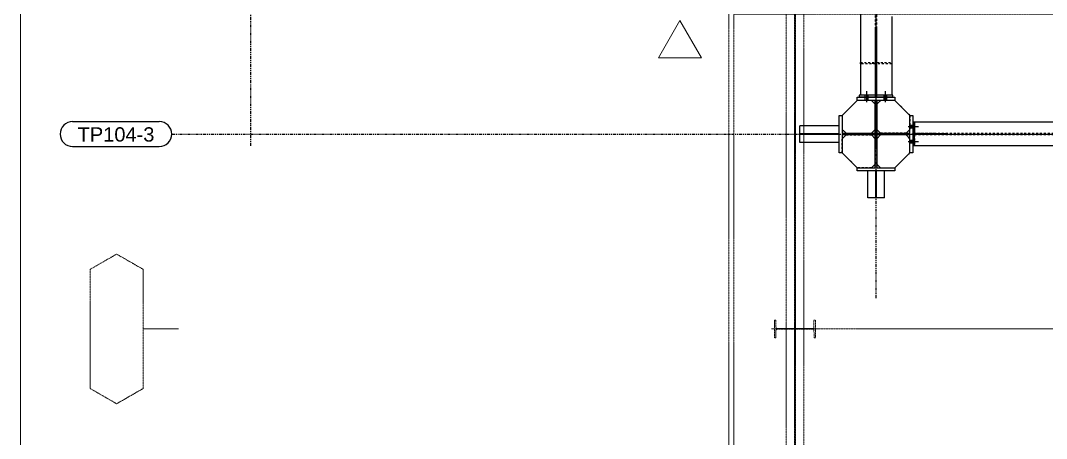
# Model space of a CAD drawing. Header units: inches. Extents: x 209270 to 234360, y -180214 to -150194.
# Drawn here: x 209270 to 219526, y -170061 to -165877 of the extents above; entities that cross this region are included whole.
import ezdxf

# ---------------------------------------------------------------- set-up
doc = ezdxf.new("R2010")
doc.units = ezdxf.units.IN
doc.header["$LTSCALE"] = 10
doc.header["$MEASUREMENT"] = 0
for name, pattern in [('CENTER', [2, 1.25, -0.25, 0.25, -0.25]), ('DXK_LINE_DOT2', [3.9198, 1.9599, -1.9599]), ('DXK_LINE_DOT5', [7.8785, 2.979, -0.9799, 0.9799, -0.9799, 0.9799, -0.9799]), ('PHANTOM', [2.5, 1.25, -0.25, 0.25, -0.25, 0.25, -0.25])]:
    doc.linetypes.add(name, pattern=pattern)
for name, color, linetype in [('_STR_0', 2, 'Continuous'), ('_STR_1', 2, 'Continuous'), ('_STR_10', 2, 'Continuous'), ('_STR_2', 2, 'Continuous'), ('_STR_4', 2, 'Continuous')]:
    doc.layers.add(name, color=color, linetype=linetype)
for name, color, linetype, lineweight in [('AM_VIEWS', 1, 'Continuous', 0), ('DIM', 42, 'Continuous', 13), ('PHANTOM', 8, 'PHANTOM', 0), ('REV-C', 3, 'Continuous', 18)]:
    doc.layers.add(name, color=color, linetype=linetype, lineweight=lineweight)
doc.styles.add('Arial', font='arial.ttf', dxfattribs={"height": 0.2})

# ---------------------------------------------------------------- blocks, each defined once
blk = doc.blocks.new('A$C42DGUYIYTIUYTUY')
at = {"layer": 'PHANTOM'}
for p, q in [((0, 236), (0, -236)), ((-236, 0), (236, 0))]:
    blk.add_line(p, q, dxfattribs=at)
blk.add_lwpolyline([(4, -180, 0.414214), (15, -190), (89, -190), (89, -205), (-89, -205), (-89, -190), (-15, -190, 0.414214), (-4, -180), (-4, 180, 0.414214), (-15, 190), (-89, 190), (-89, 205), (89, 205), (89, 190), (15, 190, 0.414214), (4, 180), (4, -180)], format="xyb", dxfattribs=at)
blk.add_circle((0, 0), 5, dxfattribs=at)
blk = doc.blocks.new('A$C1b4ed5d7')
at = {"layer": 'PHANTOM'}
for p, q in [((0, 11000, 0), (0, 0, 0)), ((-236, 7300), (11736, 7300))]:
    blk.add_line(p, q, dxfattribs=at)
for points, elevation in [([(-89, 10996), (-89, 4), (89, 4), (89, 10996)], 0), ([(-4, 10996), (-4, 4), (4, 4), (4, 10996)], 0), ([(-660, 10500), (12160, 10500), (12160, -550), (-660, -550)], -1), ([(-610, 10450), (12110, 10450), (12110, -500), (-610, -500)], -1)]:
    blk.add_lwpolyline(points, close=True, dxfattribs=dict(at, elevation=elevation))
at = {"layer": 'PHANTOM', "rotation": 270.0096740856855}
blk.add_blockref('A$C42DGUYIYTIUYTUY', (0, 7300), dxfattribs=at)
blk = doc.blocks.new('A$Ca106b763')
at = {"layer": 'REV-C'}
blk.add_lwpolyline([(0, 373), (-215, 0), (215, 0)], close=True, dxfattribs=at)
blk = doc.blocks.new('GridLine-116860372-116902 - 114867')
at = {"layer": '_STR_2', "linetype": 'DXK_LINE_DOT5'}
blk.add_line((217823, -167130), (217823, -151923), dxfattribs=at)
blk = doc.blocks.new('GridLine-116860372-116901 - 114867')
at = {"layer": '_STR_2', "linetype": 'DXK_LINE_DOT5'}
blk.add_line((211573, -167130), (211573, -151923), dxfattribs=at)
blk = doc.blocks.new('GridLine-116860372-116905 - 114867')
at = {"layer": '_STR_10', "linetype": 'Continuous'}
for p, q in [((209791, -166889), (210657, -166889)), ((209791, -167139), (210657, -167139))]:
    blk.add_line(p, q, dxfattribs=at)
for centre, start, end in [((209791, -167014), 90, 270), ((210657, -167014), 270, 90)]:
    blk.add_arc(centre, 125, start, end, dxfattribs=at)
at = {"layer": '_STR_2', "linetype": 'DXK_LINE_DOT5'}
blk.add_line((210782, -167014), (232759, -167014), dxfattribs=at)
at = {"layer": '_STR_10', "linetype": 'Continuous', "style": 'Arial'}
blk.add_text('TP104-3', height=143.3, dxfattribs=at).set_placement((209841, -167089))
blk = doc.blocks.new('GridLine-116860372-154897 - 114867')
at = {"layer": '_STR_2', "linetype": 'DXK_LINE_DOT5'}
blk.add_line((217823, -168657), (217823, -164889), dxfattribs=at)
blk = doc.blocks.new('Part-116860372-114916 - 114867')
at = {"layer": '_STR_4', "linetype": 'Continuous'}
blk.add_hatch(color=256, dxfattribs=at).paths.add_polyline_path([(217823, -167019, -1), (217823, -167009, -1)])
at = {"layer": '_STR_2', "linetype": 'Continuous'}
for p, q in [((217454, -167202), (217454, -166827)), ((217454, -166827), (217485, -166827)), ((217485, -166827), (217485, -167006)), ((218160, -166827), (218191, -166827)), ((218160, -167006), (218160, -166827)), ((218191, -166827), (218191, -167202)), ((217485, -167006), (218160, -167006)), ((218160, -167022), (217485, -167022)), ((217485, -167022), (217485, -167202)), ((218160, -167202), (218160, -167022)), ((217485, -167202), (217454, -167202)), ((218191, -167202), (218160, -167202))]:
    blk.add_line(p, q, dxfattribs=at)
at = {"layer": '_STR_4', "linetype": 'CENTER'}
blk.add_line((217823, -167014), (217823, -167014), dxfattribs=at)
at = {"layer": '_STR_4', "linetype": 'Continuous'}
blk.add_circle((217823, -167014), 5, dxfattribs=at)
blk = doc.blocks.new('Part-116860372-114917 - 114867')
at = {"layer": '_STR_2', "linetype": 'Continuous'}
for p, q in [((217635, -166645), (217635, -166645)), ((217635, -166645), (218010, -166645)), ((217635, -166677), (217635, -166645)), ((218010, -166645), (218010, -166645)), ((218010, -166645), (218010, -166677)), ((217635, -166677), (217635, -166677)), ((217814, -166677), (217635, -166677)), ((217814, -166677), (217814, -166677)), ((217814, -167006), (217814, -166677)), ((217831, -166677), (217831, -166677)), ((218010, -166677), (217831, -166677)), ((217831, -166677), (217831, -167006)), ((218010, -166677), (218010, -166677)), ((217814, -167006), (217814, -167006)), ((217831, -167006), (217814, -167006)), ((217831, -167006), (217831, -167006))]:
    blk.add_line(p, q, dxfattribs=at)
blk = doc.blocks.new('Part-116860372-114918 - 114867')
at = {"layer": '_STR_2', "linetype": 'Continuous'}
for p, q in [((217814, -167022), (217814, -167022)), ((217814, -167352), (217814, -167022)), ((217814, -167022), (217831, -167022)), ((217831, -167022), (217831, -167022)), ((217831, -167022), (217831, -167352)), ((217635, -167352), (217635, -167352)), ((217635, -167383), (217635, -167352)), ((217635, -167352), (217814, -167352)), ((217814, -167352), (217814, -167352)), ((217831, -167352), (217831, -167352)), ((217831, -167352), (218010, -167352)), ((218010, -167352), (218010, -167352)), ((218010, -167352), (218010, -167383)), ((217635, -167383), (217635, -167383)), ((218010, -167383), (217635, -167383)), ((218010, -167383), (218010, -167383))]:
    blk.add_line(p, q, dxfattribs=at)
blk = doc.blocks.new('Part-116860372-114923 - 114867')
at = {"layer": '_STR_4', "linetype": 'Continuous'}
blk.add_hatch(color=256, dxfattribs=at).paths.add_polyline_path([(217823, -167019, -1), (217823, -167009, -1)])
at = {"layer": '_STR_1', "linetype": 'DXK_LINE_DOT2'}
for p, q in [((218205, -167019), (218205, -166895)), ((228065, -167008), (218205, -167008)), ((228065, -167020), (218205, -167020))]:
    blk.add_line(p, q, dxfattribs=at)
at = {"layer": '_STR_2', "linetype": 'Continuous'}
for p, q in [((218205, -166895), (218205, -167009)), ((220966, -166895), (218205, -166895)), ((218205, -167133), (218205, -167019)), ((220966, -167133), (218205, -167133))]:
    blk.add_line(p, q, dxfattribs=at)
at = {"layer": '_STR_4', "linetype": 'CENTER'}
blk.add_line((217823, -167014), (228448, -167014), dxfattribs=at)
at = {"layer": '_STR_4', "linetype": 'Continuous'}
blk.add_circle((217823, -167014), 5, dxfattribs=at)
blk = doc.blocks.new('Part-116860372-149932 - 114867')
at = {"layer": '_STR_1', "linetype": 'DXK_LINE_DOT2'}
for p, q in [((217485, -167202), (217485, -167060)), ((217523, -167022), (217777, -167022)), ((217814, -167060), (217814, -167314)), ((217777, -167352), (217635, -167352))]:
    blk.add_line(p, q, dxfattribs=at)
at = {"layer": '_STR_2', "linetype": 'Continuous'}
for p, q in [((217523, -167022), (217485, -167060)), ((217777, -167022), (217814, -167060)), ((217635, -167352), (217485, -167202)), ((217814, -167314), (217777, -167352))]:
    blk.add_line(p, q, dxfattribs=at)
blk = doc.blocks.new('Part-116860372-116027 - 114867')
at = {"layer": '_STR_1', "linetype": 'DXK_LINE_DOT2'}
for p, q in [((217816, -165945), (217816, -166645)), ((217829, -166645), (217829, -165945)), ((217816, -166449), (217829, -166449)), ((217816, -166645), (217816, -166645)), ((217816, -166645), (217829, -166645))]:
    blk.add_line(p, q, dxfattribs=at)
at = {"layer": '_STR_2', "linetype": 'Continuous'}
for p, q in [((217816, -166645), (217816, -165945)), ((217829, -165945), (217816, -165945)), ((217829, -166645), (217829, -165945)), ((217816, -166281), (217829, -166281))]:
    blk.add_line(p, q, dxfattribs=at)
blk = doc.blocks.new('Bolt-116860372-157450 - 114867')
at = {"layer": '_STR_2', "linetype": 'Continuous'}
for p, q in [((217715, -166644), (217715, -166624)), ((217715, -166644), (217715, -166624)), ((217715, -166644), (217715, -166624)), ((217715, -166644), (217715, -166624)), ((217715, -166677), (217715, -166645)), ((217715, -166677), (217715, -166645)), ((217715, -166677), (217715, -166645)), ((217715, -166677), (217715, -166645)), ((217729, -166693), (217729, -166583)), ((217729, -166693), (217729, -166583)), ((217729, -166693), (217729, -166583)), ((217729, -166693), (217729, -166583)), ((217743, -166644), (217743, -166624)), ((217743, -166644), (217743, -166624)), ((217743, -166644), (217743, -166624)), ((217743, -166644), (217743, -166624)), ((217743, -166677), (217743, -166645)), ((217743, -166677), (217743, -166645)), ((217743, -166677), (217743, -166645)), ((217743, -166677), (217743, -166645)), ((217903, -166644), (217903, -166624)), ((217903, -166644), (217903, -166624)), ((217903, -166644), (217903, -166624)), ((217903, -166644), (217903, -166624)), ((217903, -166677), (217903, -166645)), ((217903, -166677), (217903, -166645)), ((217903, -166677), (217903, -166645)), ((217903, -166677), (217903, -166645)), ((217916, -166693), (217916, -166583)), ((217916, -166693), (217916, -166583)), ((217916, -166693), (217916, -166583)), ((217916, -166693), (217916, -166583)), ((217930, -166644), (217930, -166624)), ((217930, -166644), (217930, -166624)), ((217930, -166644), (217930, -166624)), ((217930, -166644), (217930, -166624)), ((217930, -166677), (217930, -166645)), ((217930, -166677), (217930, -166645)), ((217930, -166677), (217930, -166645)), ((217930, -166677), (217930, -166645))]:
    blk.add_line(p, q, dxfattribs=at)
blk = doc.blocks.new('Part-116860372-154286 - 114867')
at = {"layer": '_STR_1', "linetype": 'DXK_LINE_DOT2'}
for p, q in [((217454, -167097), (217454, -166931)), ((217454, -166931), (217454, -166931)), ((217454, -166931), (217454, -166931)), ((217454, -167011), (217454, -167011)), ((217454, -167011), (217454, -167011)), ((217454, -167018), (217454, -167018)), ((217454, -167018), (217454, -167018)), ((217454, -167097), (217454, -167097)), ((217454, -167097), (217454, -167097))]:
    blk.add_line(p, q, dxfattribs=at)
at = {"layer": '_STR_2', "linetype": 'Continuous'}
for p, q in [((217060, -167018), (217060, -166931)), ((217454, -166931), (217060, -166931)), ((217454, -167011), (217060, -167011)), ((217060, -167097), (217060, -167018)), ((217454, -167018), (217060, -167018)), ((217123, -167018), (217123, -167011)), ((217454, -167097), (217060, -167097))]:
    blk.add_line(p, q, dxfattribs=at)
blk = doc.blocks.new('Part-116860372-149931 - 114867')
at = {"layer": '_STR_1', "linetype": 'DXK_LINE_DOT2'}
for p, q in [((217831, -166969), (217831, -166714)), ((218010, -166677), (217868, -166677)), ((218160, -166827), (218160, -166969)), ((218123, -167006), (217868, -167006))]:
    blk.add_line(p, q, dxfattribs=at)
at = {"layer": '_STR_2', "linetype": 'Continuous'}
for p, q in [((217868, -166677), (217831, -166714)), ((218010, -166677), (218160, -166827)), ((217868, -167006), (217831, -166969)), ((218160, -166969), (218123, -167006))]:
    blk.add_line(p, q, dxfattribs=at)
blk = doc.blocks.new('Part-116860372-157486 - 114867')
at = {"layer": '_STR_1', "linetype": 'DXK_LINE_DOT2'}
for p, q in [((217485, -167060), (217523, -167022)), ((217777, -167022), (217814, -167060)), ((217635, -167352), (217485, -167202)), ((217814, -167314), (217777, -167352))]:
    blk.add_line(p, q, dxfattribs=at)
blk = doc.blocks.new('Part-116860372-157449 - 114867')
at = {"layer": '_STR_1', "linetype": 'DXK_LINE_DOT2'}
for p, q in [((217815, -166624), (217666, -166624)), ((217829, -166644), (217816, -166644)), ((217979, -166624), (217830, -166624))]:
    blk.add_line(p, q, dxfattribs=at)
at = {"layer": '_STR_2', "linetype": 'Continuous'}
for p, q in [((217666, -166624), (217654, -166624)), ((217654, -166624), (217654, -166644)), ((217816, -166644), (217654, -166644)), ((217991, -166644), (217829, -166644)), ((217991, -166624), (217979, -166624)), ((217991, -166644), (217991, -166624))]:
    blk.add_line(p, q, dxfattribs=at)
blk = doc.blocks.new('Part-116860372-154319 - 114867')
at = {"layer": '_STR_1', "linetype": 'DXK_LINE_DOT2'}
blk.add_line((217906, -167383), (217739, -167383), dxfattribs=at)
at = {"layer": '_STR_2', "linetype": 'Continuous'}
for p, q in [((217739, -167652), (217739, -167383)), ((217819, -167652), (217819, -167383)), ((217826, -167652), (217826, -167383)), ((217906, -167652), (217906, -167383)), ((217906, -167652), (217739, -167652)), ((217819, -167589), (217826, -167589))]:
    blk.add_line(p, q, dxfattribs=at)
blk = doc.blocks.new('Part-116860372-116813 - 114867')
at = {"layer": '_STR_1', "linetype": 'DXK_LINE_DOT2'}
for p, q in [((218193, -167019), (218193, -166895)), ((218205, -167019), (218205, -167133))]:
    blk.add_line(p, q, dxfattribs=at)
at = {"layer": '_STR_2', "linetype": 'Continuous'}
for p, q in [((218193, -166895), (218193, -167009)), ((218205, -166895), (218193, -166895)), ((218193, -167133), (218193, -167019)), ((218205, -167133), (218193, -167133))]:
    blk.add_line(p, q, dxfattribs=at)
blk = doc.blocks.new('Bolt-116860372-116814 - 114867')
at = {"layer": '_STR_2', "linetype": 'Continuous'}
for p, q in [((218144, -166939), (218248, -166939)), ((218144, -166939), (218248, -166939)), ((218144, -166939), (218248, -166939)), ((218144, -166939), (218248, -166939)), ((218144, -166939), (218248, -166939)), ((218144, -166939), (218248, -166939)), ((218160, -166925), (218191, -166925)), ((218160, -166925), (218191, -166925)), ((218160, -166925), (218191, -166925)), ((218160, -166925), (218191, -166925)), ((218160, -166925), (218191, -166925)), ((218160, -166925), (218191, -166925)), ((218160, -166953), (218191, -166953)), ((218160, -166953), (218191, -166953)), ((218160, -166953), (218191, -166953)), ((218160, -166953), (218191, -166953)), ((218160, -166953), (218191, -166953)), ((218160, -166953), (218191, -166953)), ((218193, -166925), (218205, -166925)), ((218193, -166925), (218205, -166925)), ((218193, -166925), (218205, -166925)), ((218193, -166925), (218205, -166925)), ((218193, -166925), (218205, -166925)), ((218193, -166925), (218205, -166925)), ((218193, -166953), (218205, -166953)), ((218193, -166953), (218205, -166953)), ((218193, -166953), (218205, -166953)), ((218193, -166953), (218205, -166953)), ((218193, -166953), (218205, -166953)), ((218193, -166953), (218205, -166953)), ((218144, -167089), (218248, -167089)), ((218144, -167089), (218248, -167089)), ((218144, -167089), (218248, -167089)), ((218144, -167089), (218248, -167089)), ((218144, -167089), (218248, -167089)), ((218144, -167089), (218248, -167089)), ((218160, -167075), (218191, -167075)), ((218160, -167075), (218191, -167075)), ((218160, -167075), (218191, -167075)), ((218160, -167075), (218191, -167075)), ((218160, -167075), (218191, -167075)), ((218160, -167075), (218191, -167075)), ((218160, -167103), (218191, -167103)), ((218160, -167103), (218191, -167103)), ((218160, -167103), (218191, -167103)), ((218160, -167103), (218191, -167103)), ((218160, -167103), (218191, -167103)), ((218160, -167103), (218191, -167103)), ((218193, -167075), (218205, -167075)), ((218193, -167075), (218205, -167075)), ((218193, -167075), (218205, -167075)), ((218193, -167075), (218205, -167075)), ((218193, -167075), (218205, -167075)), ((218193, -167075), (218205, -167075)), ((218193, -167103), (218205, -167103)), ((218193, -167103), (218205, -167103)), ((218193, -167103), (218205, -167103)), ((218193, -167103), (218205, -167103)), ((218193, -167103), (218205, -167103)), ((218193, -167103), (218205, -167103))]:
    blk.add_line(p, q, dxfattribs=at)
blk = doc.blocks.new('Part-116860372-116890 - 114867')
at = {"layer": '_STR_1', "linetype": 'DXK_LINE_DOT2'}
for p, q in [((218411, -167009), (218191, -167009)), ((218191, -167019), (218191, -167009)), ((218411, -167019), (218191, -167019)), ((218329, -167019), (218329, -167009))]:
    blk.add_line(p, q, dxfattribs=at)
at = {"layer": '_STR_2', "linetype": 'Continuous'}
for p, q in [((218191, -167009), (218411, -167009)), ((218191, -167019), (218191, -167009)), ((218411, -167019), (218191, -167019)), ((218411, -167009), (218525, -167009)), ((218411, -167009), (218411, -167019)), ((218525, -167019), (218411, -167019)), ((218525, -167009), (218525, -167019))]:
    blk.add_line(p, q, dxfattribs=at)
blk = doc.blocks.new('Part-116860372-157485 - 114867')
at = {"layer": '_STR_1', "linetype": 'DXK_LINE_DOT2'}
for p, q in [((217831, -166714), (217868, -166677)), ((218010, -166677), (218160, -166827)), ((217868, -167006), (217831, -166969)), ((218160, -166969), (218123, -167006))]:
    blk.add_line(p, q, dxfattribs=at)
blk = doc.blocks.new('Part-116860372-149930 - 114867')
at = {"layer": '_STR_1', "linetype": 'DXK_LINE_DOT2'}
for p, q in [((217777, -166677), (217635, -166677)), ((217814, -166969), (217814, -166714)), ((217485, -166827), (217485, -166969)), ((217523, -167006), (217777, -167006))]:
    blk.add_line(p, q, dxfattribs=at)
at = {"layer": '_STR_2', "linetype": 'Continuous'}
for p, q in [((217635, -166677), (217485, -166827)), ((217814, -166714), (217777, -166677)), ((217485, -166969), (217523, -167006)), ((217777, -167006), (217814, -166969))]:
    blk.add_line(p, q, dxfattribs=at)
blk = doc.blocks.new('Part-116860372-149933 - 114867')
at = {"layer": '_STR_1', "linetype": 'DXK_LINE_DOT2'}
for p, q in [((217831, -167060), (217831, -167314)), ((218123, -167022), (217868, -167022)), ((218160, -167202), (218160, -167060)), ((217868, -167352), (218010, -167352))]:
    blk.add_line(p, q, dxfattribs=at)
at = {"layer": '_STR_2', "linetype": 'Continuous'}
for p, q in [((217868, -167022), (217831, -167060)), ((218160, -167060), (218123, -167022)), ((218010, -167352), (218160, -167202)), ((217831, -167314), (217868, -167352))]:
    blk.add_line(p, q, dxfattribs=at)
blk = doc.blocks.new('Part-116860372-157432 - 114867')
at = {"layer": '_STR_1', "linetype": 'DXK_LINE_DOT2'}
for p, q in [((217815, -158654), (217815, -166624)), ((217830, -158654), (217815, -158654)), ((217830, -166624), (217830, -158654)), ((217815, -166624), (217830, -166624))]:
    blk.add_line(p, q, dxfattribs=at)
blk = doc.blocks.new('Part-116860372-157433 - 114867')
at = {"layer": '_STR_1', "linetype": 'DXK_LINE_DOT2'}
for p, q in [((217979, -159639), (217979, -159702)), ((217979, -160358), (217979, -160670)), ((217666, -161027), (217666, -161252)), ((217979, -161027), (217979, -161252)), ((217666, -163527), (217666, -163752)), ((217979, -163527), (217979, -163752)), ((217666, -164121), (217666, -164407)), ((217979, -164121), (217979, -164407)), ((217979, -165681), (217979, -165847))]:
    blk.add_line(p, q, dxfattribs=at)
at = {"layer": '_STR_2', "linetype": 'Continuous'}
for p, q in [((217666, -158654), (217666, -160358)), ((217816, -158654), (217666, -158654)), ((217979, -158654), (217829, -158654)), ((217979, -158654), (217979, -159639)), ((217979, -159702), (217979, -160358)), ((217666, -160670), (217666, -161027)), ((217979, -160670), (217979, -161027)), ((217666, -161252), (217666, -163527)), ((217979, -161252), (217979, -163527)), ((217666, -163752), (217666, -164121)), ((217979, -163752), (217979, -164121)), ((217666, -164407), (217666, -166624)), ((217979, -164407), (217979, -165681)), ((217979, -165847), (217979, -166624)), ((217816, -166624), (217666, -166624)), ((217979, -166624), (217829, -166624))]:
    blk.add_line(p, q, dxfattribs=at)
blk = doc.blocks.new('Part-116860372-157466 - 114867')
at = {"layer": '_STR_1', "linetype": 'DXK_LINE_DOT2'}
for p, q in [((217830, -166299), (217979, -166299)), ((217979, -166312), (217830, -166312)), ((217855, -166312), (217855, -166299)), ((217979, -166299), (217979, -166312))]:
    blk.add_line(p, q, dxfattribs=at)
blk = doc.blocks.new('Part-116860372-157467 - 114867')
at = {"layer": '_STR_1', "linetype": 'DXK_LINE_DOT2'}
for p, q in [((217666, -166312), (217666, -166299)), ((217666, -166299), (217815, -166299)), ((217815, -166312), (217666, -166312)), ((217790, -166312), (217790, -166299))]:
    blk.add_line(p, q, dxfattribs=at)
blk = doc.blocks.new('Part-116860372-157484 - 114867')
at = {"layer": '_STR_1', "linetype": 'DXK_LINE_DOT2'}
for p, q in [((217635, -166677), (217485, -166827)), ((217814, -166714), (217777, -166677)), ((217485, -166969), (217523, -167006)), ((217777, -167006), (217814, -166969))]:
    blk.add_line(p, q, dxfattribs=at)
blk = doc.blocks.new('Part-116860372-157487 - 114867')
at = {"layer": '_STR_1', "linetype": 'DXK_LINE_DOT2'}
for p, q in [((217868, -167022), (217831, -167060)), ((218160, -167060), (218123, -167022)), ((218010, -167352), (218160, -167202)), ((217831, -167314), (217868, -167352))]:
    blk.add_line(p, q, dxfattribs=at)

msp = doc.modelspace()

# ---------------------------------------------------------------- linework, layer by layer
at = {"layer": 'AM_VIEWS'}
msp.add_lwpolyline([(209270, -150194), (234360, -150194), (234360, -180214), (209270, -180214)], close=True, dxfattribs=at)
at = {"layer": 'PHANTOM', "ltscale": 0.1}
msp.add_line((210848, -168964), (210496, -168964), dxfattribs=at)
at = {"layer": 'PHANTOM', "lineweight": 5, "elevation": 0, "flags": 128}
msp.add_lwpolyline([(210496, -169560), (210231, -169713), (209966, -169560), (209966, -168368), (210231, -168215), (210496, -168368)], close=True, dxfattribs=at)

# ---------------------------------------------------------------- block references
at = {"layer": '_STR_0', "zscale": 0.8}
for name in ['GridLine-116860372-116901 - 114867', 'GridLine-116860372-116902 - 114867', 'Part-116860372-157433 - 114867', 'Part-116860372-157432 - 114867', 'GridLine-116860372-154897 - 114867', 'Part-116860372-116027 - 114867', 'Part-116860372-157467 - 114867', 'Part-116860372-157466 - 114867', 'Part-116860372-114917 - 114867', 'Part-116860372-157449 - 114867', 'Bolt-116860372-157450 - 114867', 'Part-116860372-149930 - 114867', 'Part-116860372-157484 - 114867', 'Part-116860372-149931 - 114867', 'Part-116860372-157485 - 114867', 'Part-116860372-114916 - 114867', 'GridLine-116860372-116905 - 114867', 'Part-116860372-154286 - 114867', 'Part-116860372-114923 - 114867', 'Bolt-116860372-116814 - 114867', 'Part-116860372-116813 - 114867', 'Part-116860372-149932 - 114867', 'Part-116860372-157486 - 114867', 'Part-116860372-114918 - 114867', 'Part-116860372-149933 - 114867', 'Part-116860372-157487 - 114867', 'Part-116860372-116890 - 114867', 'Part-116860372-154319 - 114867']:
    msp.add_blockref(name, (0, 0), dxfattribs=at)
at = {"layer": 'DIM'}
msp.add_blockref('A$C1b4ed5d7', (217012, -176264, 1), dxfattribs=at)
at = {"layer": 'REV-C'}
msp.add_blockref('A$Ca106b763', (215861, -166251), dxfattribs=at)

doc.saveas('drawing.dxf')
